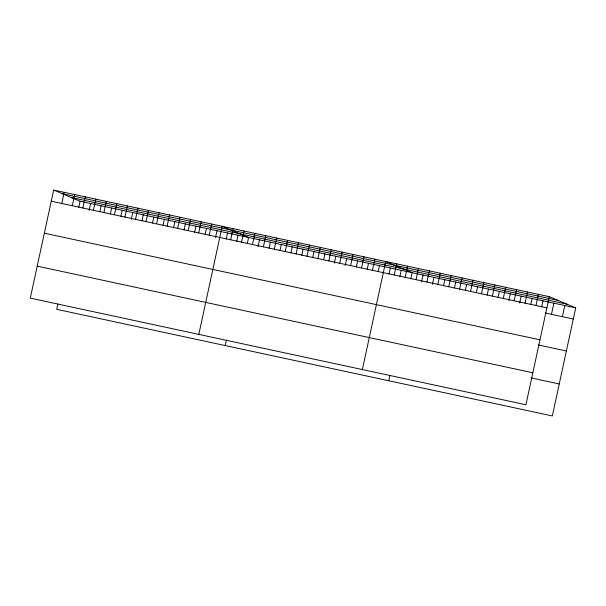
<?xml version="1.0" encoding="UTF-8"?>
<svg xmlns="http://www.w3.org/2000/svg" width="606" height="606" viewBox="0 0 606 606"><rect width="100%" height="100%" fill="white"/><g stroke="black" fill="none" stroke-linecap="round" stroke-linejoin="round"><path stroke-width="0.91" d="M53.669 190.057L30.3 298.129L525.932 404.755L549.301 296.682L53.669 190.057L80.068 201.245L575.7 307.871L552.331 415.943L56.699 309.318L57.85 303.985M61.789 203.472L64.198 192.322M72.319 205.745L74.727 194.587M78.772 207.252L80.068 201.245M82.848 208.01L85.264 196.852M89.112 210.373L90.597 203.51M93.385 210.274L95.793 199.116M99.831 211.782L101.134 205.775M103.914 212.539L106.33 201.381M110.368 214.047L111.663 208.04M114.451 214.804L116.86 203.646M120.897 216.312L122.192 210.305M124.98 217.069L127.389 205.919M131.244 219.433L132.729 212.57M135.509 219.334L137.926 208.184M141.963 220.842L143.258 214.835M146.046 221.599L148.455 210.449M152.492 223.106L153.795 217.1M156.575 223.872L158.992 212.714M163.029 225.379L164.324 219.372M167.112 226.136L169.521 214.978M173.558 227.644L174.854 221.637M177.641 228.401L180.05 217.243M184.088 229.909L185.391 223.902M188.171 230.666L190.587 219.508M194.624 232.174L195.92 226.167M198.707 232.931L201.116 221.773M205.154 234.439L206.457 228.432M209.237 235.196L211.653 224.046M215.501 237.56L216.986 230.697M198.813 334.383L222.182 226.311L248.581 237.499L247.286 243.498M226.22 238.969L227.515 232.962M230.674 239.809L233.083 228.651M236.749 241.233L238.052 235.226M241.574 242.158L243.991 231M225.212 345.571L226.371 340.239M252.482 244.498L254.891 233.348M258.005 246.703L259.489 239.84M263.383 246.847L265.799 235.689M269.094 248.195L270.39 242.188M274.291 249.195L276.7 238.037M279.995 250.543L281.298 244.536M285.191 251.535L287.608 240.385M290.903 252.884L292.198 246.877M296.099 253.884L298.508 242.726M301.803 255.232L303.098 249.225M307 256.232L309.416 245.074M312.704 257.58L314.006 251.573M317.908 258.573L320.316 247.422M323.612 259.921L324.907 253.914M328.808 260.921L331.224 249.763M334.33 263.125L335.815 256.262M339.716 263.269L342.125 252.111M345.231 265.473L346.715 258.61M350.616 265.61L353.025 254.459M356.32 266.958L357.623 260.951M361.524 267.958L363.933 256.8M367.228 269.306L368.524 263.299M372.425 270.306L374.834 259.148M378.129 271.655L379.432 265.648M362.373 369.569L385.742 261.497L412.141 272.685L410.845 278.692M389.037 273.995L390.332 267.988M394.233 274.995L396.642 263.845M399.937 276.344L401.24 270.337M405.134 277.343L407.55 266.185M388.772 380.757L389.931 375.425M416.042 279.684L418.451 268.534M421.564 281.896L423.049 275.026M426.942 282.032L429.359 270.882M432.464 284.237L433.949 277.374M437.85 284.381L440.259 273.223M443.554 285.729L444.849 279.722M448.751 286.721L451.167 275.571M454.455 288.07L455.757 282.063M459.659 289.07L462.067 277.919M465.363 290.418L466.658 284.411M470.559 291.418L472.975 280.26M476.263 292.766L477.566 286.759M481.467 293.758L483.876 282.608M487.171 295.107L488.466 289.1M492.367 296.107L494.776 284.956M498.071 297.455L499.374 291.448M503.275 298.455L505.684 287.297M508.79 300.659L510.275 293.796M514.176 300.803L516.585 289.645M519.698 303.008L521.183 296.145M525.076 303.144L527.493 291.994M530.788 304.492L532.083 298.485M535.984 305.492L538.393 294.334M541.688 306.841L542.991 300.834M551.483 314.332L553.892 303.182M562.383 316.68L564.8 305.522M62.38 193.746L558.012 300.371M71.356 197.548L566.989 304.182M51.252 201.207L546.885 307.84M545.12 312.961L573.291 319.021M44.336 233.196L539.969 339.822M538.204 344.95L566.375 351.01M37.216 266.148L532.848 372.773M531.083 377.902L559.247 383.962M549.301 296.682L575.7 307.871"/></g></svg>
